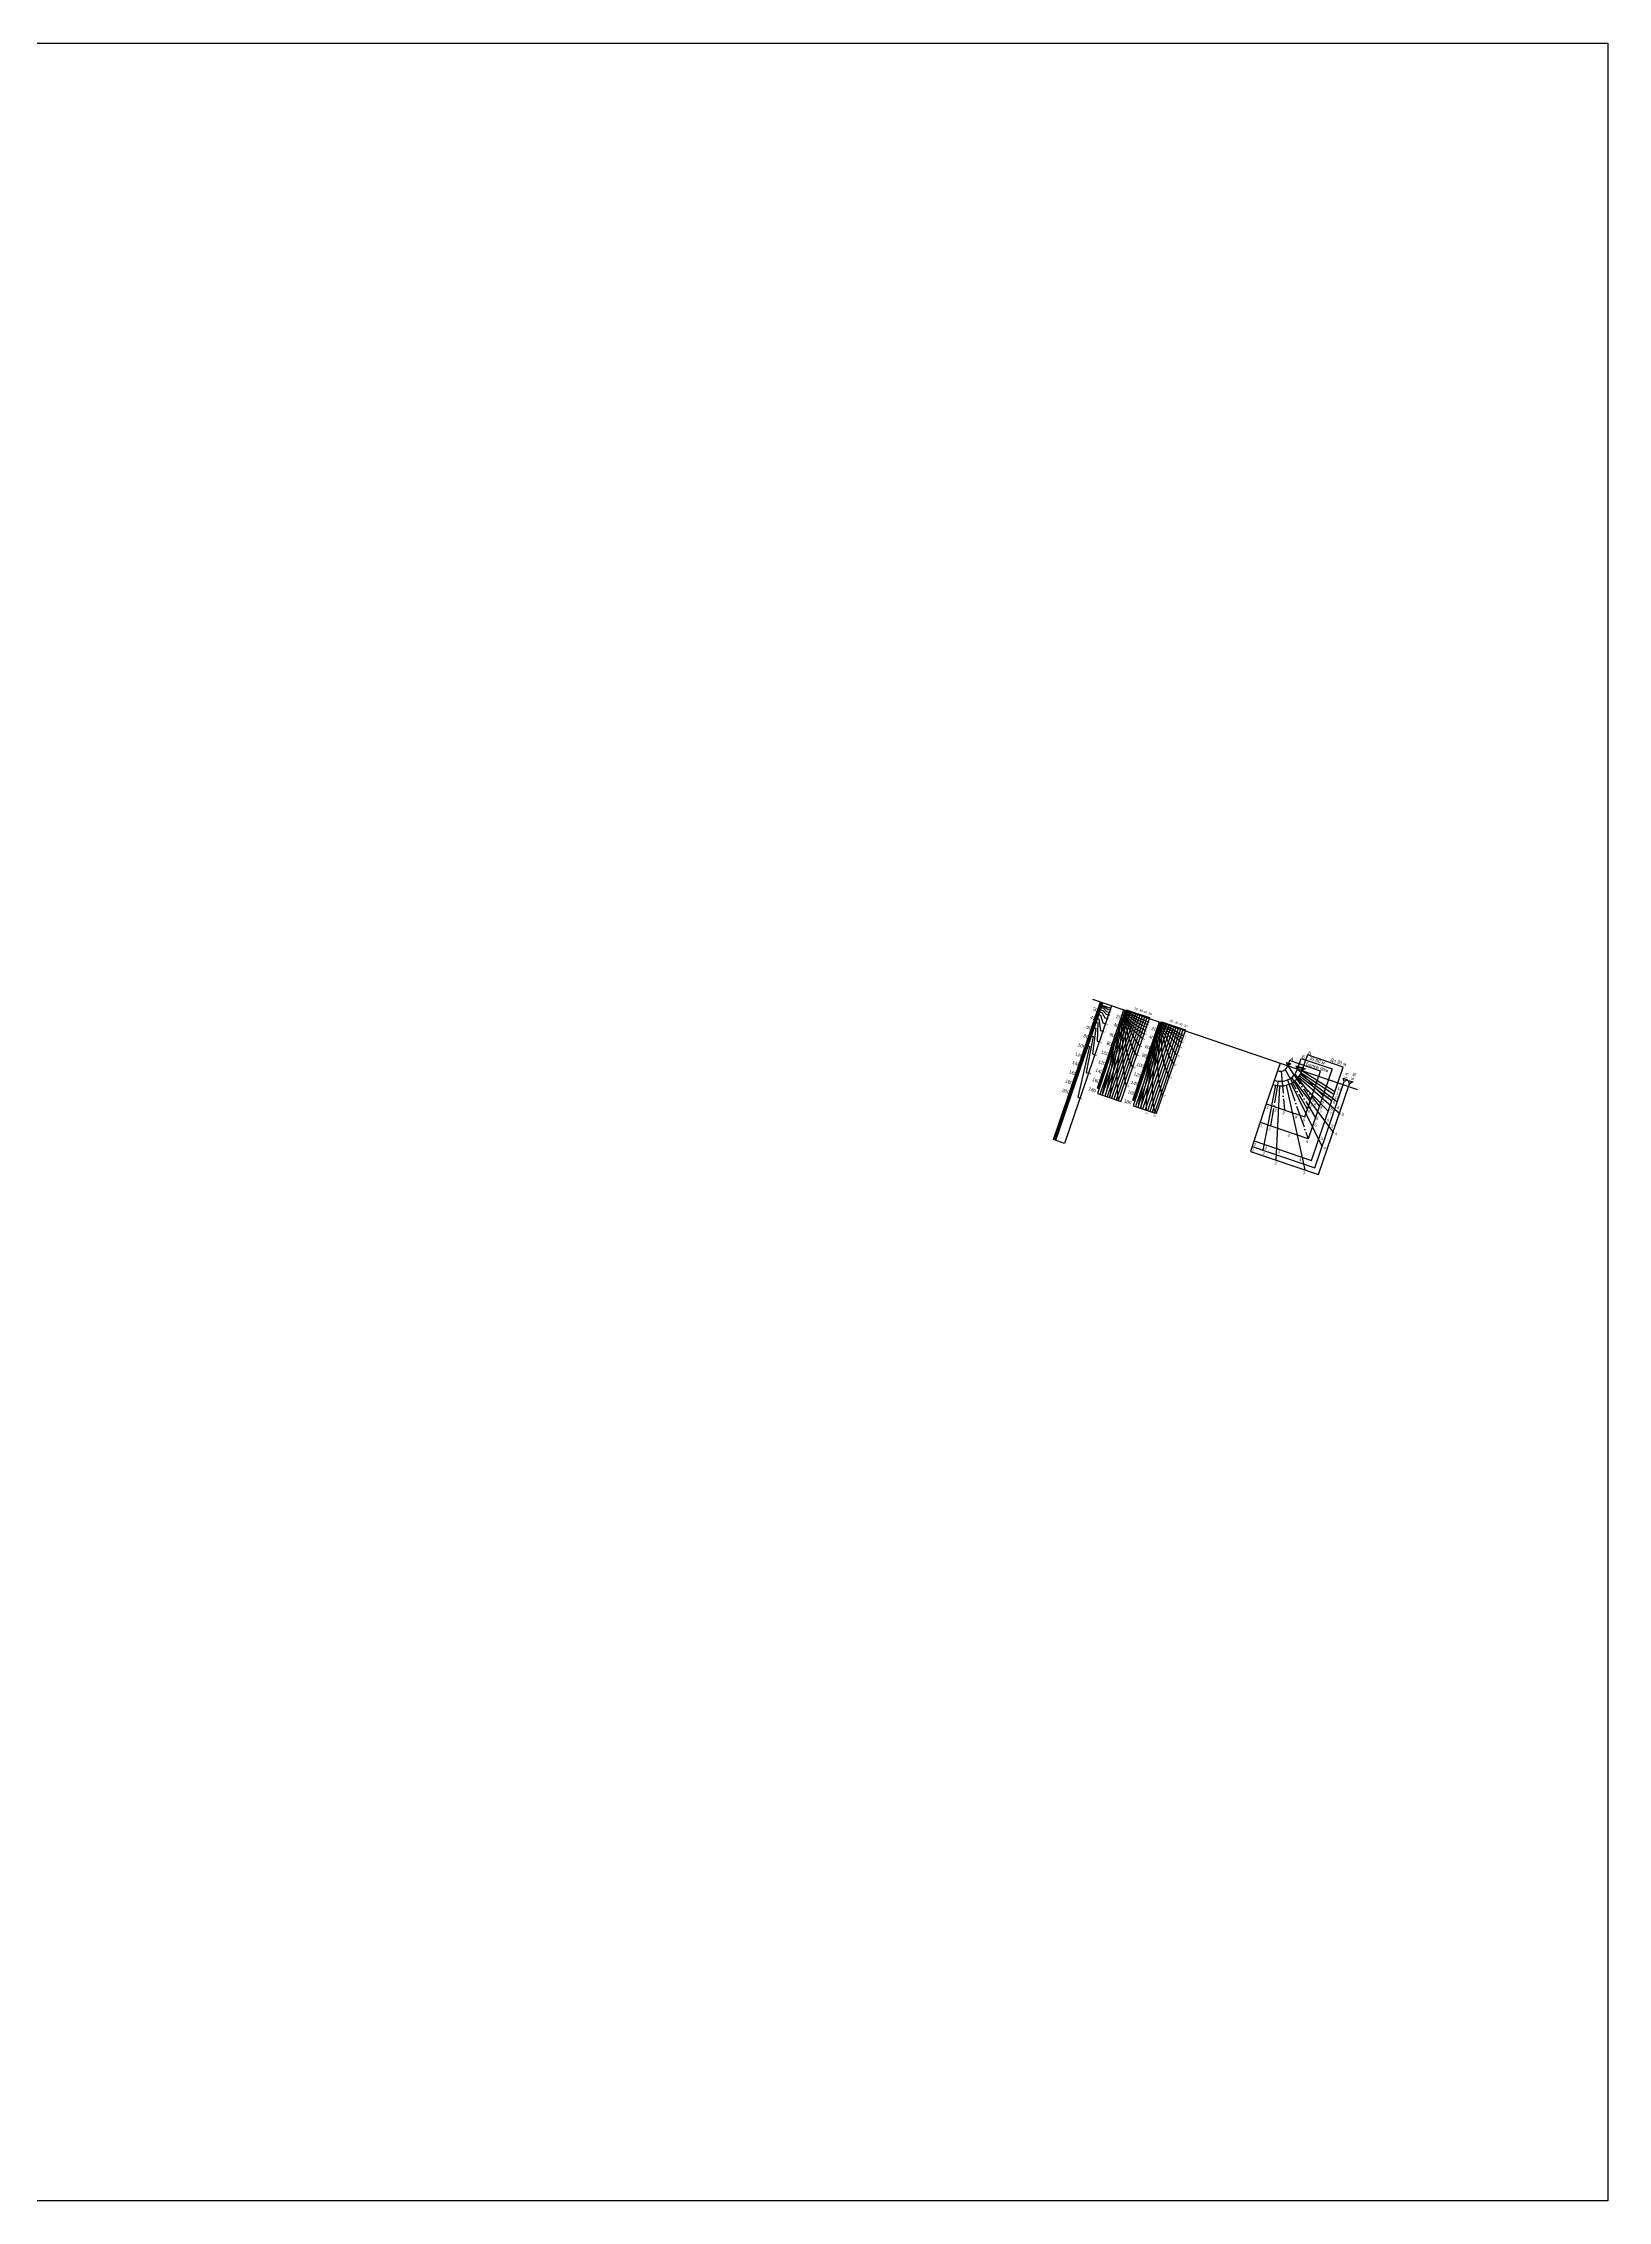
# Model space of a CAD drawing. Header units: millimetres. Extents: x 3866 to 35600, y -8896 to 9491.
# Drawn here: x 12570 to 14267, y 2100 to 4440 of the extents above; entities that cross this region are included whole.
import ezdxf

# ---------------------------------------------------------------- set-up
doc = ezdxf.new("R2010")
doc.units = ezdxf.units.MM
doc.linetypes.add('ACAD_ISO04W100', pattern=[30, 24, -3, 0, -3])
doc.layers.add('шум1', color=243, linetype='Continuous')
doc.styles.get("Standard").update_dxf_attribs({"font": 'arial.ttf'})

msp = doc.modelspace()

# ---------------------------------------------------------------- linework, layer by layer
for points in [[(13729.065, 3396.201), (13678.078, 3246.758), (13665.932, 3250.902)], [(13718.112, 3399.938), (13667.153, 3250.579), (13665.961, 3250.986), (13716.92, 3400.344)], [(13719.342, 3399.518), (13668.354, 3250.075)], [(13708.196, 3403.321), (13995.772, 3305.204)], [(13715.121, 3395.073), (13716.314, 3394.667)], [(13717.57, 3394.325), (13717.57, 3394.325), (13720.407, 3393.357), (13723.662, 3390.044), (13726.62, 3389.034)], [(13718.041, 3395.707), (13721.552, 3394.535), (13724.087, 3392.645), (13727.46, 3391.495)], [(13718.417, 3396.808), (13728.141, 3393.49)], [(13708.247, 3374.926), (13709.44, 3374.519)], [(13710.062, 3372.32), (13712.072, 3371.634), (13708.336, 3343.928), (13710.929, 3343.044)], [(13709.978, 3379.998), (13711.17, 3379.591)], [(13711.731, 3385.135), (13712.923, 3384.728)], [(13712.053, 3378.154), (13714.155, 3377.436), (13713.478, 3357.727), (13715.682, 3356.975)], [(13713.332, 3389.83), (13714.525, 3389.423)], [(13713.53, 3382.485), (13715.264, 3381.893), (13717.156, 3369.268), (13719.593, 3368.437)], [(13713.559, 3306.906), (13742.465, 3391.629)], [(13744.616, 3390.895), (13713.874, 3300.792)], [(13743.658, 3391.222), (13714.751, 3306.499)], [(13714.991, 3386.765), (13717.151, 3386.028), (13719.667, 3377.611), (13722.404, 3376.677)], [(13715.993, 3389.704), (13718.271, 3388.927), (13721.516, 3383.073), (13724.266, 3382.134)], [(13747.089, 3390.051), (13716.347, 3299.948)], [(13716.787, 3392.03), (13719.548, 3391.088), (13723.15, 3386.96), (13725.624, 3386.115)], [(13749.426, 3389.254), (13718.683, 3299.151)], [(13752.269, 3388.284), (13721.527, 3298.181)], [(13755.068, 3387.329), (13724.326, 3297.226)], [(13757.27, 3386.578), (13726.528, 3296.474)], [(13727.499, 3296.244), (13727.704, 3299.923), (13728.946, 3310.768), (13731.399, 3327.117), (13733.815, 3343.5), (13737.703, 3362.542), (13738.434, 3372.776)], [(13759.496, 3385.818), (13728.753, 3295.715)], [(13762.184, 3384.901), (13731.442, 3294.798)], [(13764.61, 3384.073), (13733.868, 3293.97)], [(13736.356, 3293.208), (13735.759, 3299.514), (13735.286, 3306.064), (13735.127, 3314.397), (13735.051, 3321.455), (13735.676, 3330.491), (13737.123, 3343.893), (13738.896, 3358.393), (13740.157, 3369.735), (13739.645, 3376.325)], [(13735.523, 3371.282), (13736.716, 3370.876)], [(13767.072, 3383.233), (13736.33, 3293.13)], [(13737.276, 3376.419), (13738.468, 3376.013)], [(13744.616, 3390.895), (13744.935, 3391.83), (13769.961, 3383.292), (13738.65, 3291.521)], [(13738.878, 3381.114), (13740.07, 3380.707)], [(13744.922, 3309.902), (13743.746, 3314.866), (13742.954, 3320.602), (13742.236, 3326.434), (13741.439, 3332.896), (13741.397, 3340.057), (13741.2, 3346.683), (13741.344, 3356.264), (13741.836, 3367.008), (13741.605, 3373.979), (13740.577, 3379.057)], [(13740.667, 3386.358), (13741.859, 3385.951)], [(13751.804, 3330.075), (13749.833, 3332.898), (13748.498, 3336.506), (13747.237, 3340.812), (13745.866, 3345.098), (13744.956, 3350.453), (13744.368, 3357.292), (13744.073, 3365.011), (13743.196, 3371.451), (13742.48, 3376.704), (13741.189, 3380.85)], [(13756.173, 3342.879), (13754.302, 3345.747), (13752.301, 3348.814), (13751.057, 3352.442), (13749.679, 3356.46), (13748.195, 3360.79), (13746.811, 3364.826), (13745.918, 3370.041), (13744.641, 3374.908), (13743.341, 3378.835), (13741.825, 3382.714)], [(13759.495, 3352.615), (13757.404, 3355.144), (13755.642, 3358.145), (13753.964, 3361.005), (13752.187, 3363.757), (13750.428, 3367.197), (13748.913, 3370.162), (13747.04, 3373.825), (13745.233, 3377.362), (13744.033, 3380.448), (13742.311, 3384.139)], [(13762.291, 3360.812), (13760.116, 3362.647), (13757.831, 3364.5), (13755.907, 3366.297), (13753.774, 3368.289), (13751.738, 3370.749), (13749.764, 3372.89), (13747.645, 3376.201), (13746.13, 3378.998), (13744.394, 3382.203), (13742.64, 3385.102)], [(13764.004, 3365.832), (13761.475, 3366.912), (13759.241, 3368.4), (13757.065, 3369.686), (13754.794, 3371.386), (13752.601, 3373.284), (13750.6, 3375.508), (13748.518, 3378.097), (13746.62, 3381.155), (13744.745, 3383.482), (13742.981, 3386.103)], [(13765.276, 3369.559), (13762.583, 3370.797), (13760.192, 3371.895), (13758.091, 3373.216), (13755.834, 3374.658), (13753.448, 3376.35), (13751.49, 3378.008), (13749.304, 3380.396), (13747.187, 3382.707), (13745.266, 3384.804), (13743.3, 3387.037)], [(13766.423, 3372.921), (13763.783, 3374.051), (13761.298, 3375.114), (13759.184, 3376.45), (13756.938, 3377.703), (13754.576, 3379.243), (13752.488, 3380.851), (13750.134, 3382.663), (13747.86, 3384.415), (13745.65, 3386.111), (13743.537, 3387.732)], [(13767.416, 3375.832), (13764.743, 3377.058), (13762.12, 3378.238), (13760.111, 3379.294), (13757.821, 3380.446), (13755.305, 3381.711), (13753.276, 3383.055), (13750.86, 3384.677), (13748.306, 3385.976), (13746.213, 3387.295), (13743.967, 3388.992)], [(13768.314, 3378.464), (13765.745, 3379.652), (13763.349, 3380.76), (13761.011, 3381.683), (13758.676, 3382.809), (13756.133, 3384.035), (13753.992, 3385.067), (13751.524, 3386.257), (13749.047, 3387.517), (13746.54, 3388.792), (13744.174, 3389.599)], [(13749.426, 3389.254), (13749.745, 3390.189)], [(13751.944, 3293.809), (13780.851, 3378.532)], [(13783.001, 3377.798), (13752.259, 3287.695)], [(13782.043, 3378.125), (13753.137, 3293.402)], [(13785.519, 3376.939), (13754.777, 3286.836)], [(13755.068, 3387.329), (13755.387, 3388.264)], [(13788.143, 3376.044), (13757.401, 3285.941)], [(13759.496, 3385.818), (13759.815, 3386.754)], [(13790.919, 3375.097), (13760.177, 3284.994)], [(13793.453, 3374.232), (13762.711, 3284.129)], [(13764.61, 3384.073), (13764.929, 3385.009)], [(13796.167, 3373.306), (13765.425, 3283.203)], [(13798.764, 3372.42), (13768.022, 3282.317)], [(13801.299, 3371.555), (13770.557, 3281.452)], [(13803.7, 3370.736), (13772.958, 3280.633)], [(13783.001, 3377.798), (13783.321, 3378.734), (13809.141, 3369.924), (13777.312, 3279.213)], [(13779.052, 3373.261), (13780.245, 3372.854)], [(13703.335, 3352.602), (13705.119, 3351.993), (13692.452, 3296.849), (13694.885, 3296.019)], [(13699.584, 3349.535), (13700.777, 3349.128)], [(13701.413, 3354.894), (13702.605, 3354.487)], [(13706.996, 3363.333), (13708.966, 3362.661), (13701.625, 3323.803), (13704.079, 3322.966)], [(13703.105, 3359.853), (13704.297, 3359.446)], [(13705.049, 3365.552), (13706.241, 3365.145)], [(13706.391, 3369.484), (13707.583, 3369.078)], [(13718.817, 3299.542), (13727.43, 3332.432), (13732.509, 3355.411)], [(13722.508, 3297.968), (13724.087, 3305.685), (13729.343, 3330.394), (13733.151, 3349.202), (13737.086, 3368.826)], [(13728.65, 3351.137), (13729.843, 3350.731)], [(13730.595, 3356.836), (13731.787, 3356.43)], [(13731.936, 3360.769), (13733.129, 3360.362)], [(13733.793, 3366.21), (13734.985, 3365.803)], [(13770.322, 3347.672), (13771.514, 3347.265)], [(13772.178, 3353.114), (13773.371, 3352.707)], [(13773.909, 3358.186), (13775.101, 3357.779)], [(13806.343, 3369.834), (13775.601, 3279.731)], [(13775.661, 3363.323), (13776.854, 3362.916)], [(13777.263, 3368.018), (13778.456, 3367.611)], [(13784.38, 3365.016), (13785.506, 3359.23), (13786.897, 3355.016), (13788.093, 3349.643), (13789.709, 3345.88), (13791.138, 3341.773), (13792.719, 3338.55), (13794.634, 3335.514), (13796.122, 3332.821)], [(13691.17, 3324.872), (13692.362, 3324.465)], [(13692.706, 3329.374), (13693.898, 3328.967)], [(13694.741, 3335.34), (13695.934, 3334.934)], [(13696.189, 3339.584), (13697.381, 3339.177)], [(13698.103, 3345.193), (13699.295, 3344.786)], [(13720.287, 3326.625), (13721.479, 3326.218)], [(13721.735, 3330.868), (13722.927, 3330.461)], [(13723.648, 3336.477), (13724.841, 3336.071)], [(13725.13, 3340.819), (13726.322, 3340.412)], [(13726.958, 3346.178), (13728.151, 3345.772)], [(13762.034, 3323.381), (13763.226, 3322.974)], [(13763.515, 3327.722), (13764.707, 3327.316)], [(13765.344, 3333.082), (13766.536, 3332.675)], [(13767.036, 3338.041), (13768.228, 3337.634)], [(13768.98, 3343.74), (13770.172, 3343.333)], [(13883.534, 3249.467), (13945.673, 3228.266), (13980.238, 3329.574), (13941.322, 3342.851), (13935.494, 3325.77)], [(13930.514, 3327.469), (13934.458, 3339.03), (13968.064, 3327.564), (13942.238, 3251.869), (13890.389, 3269.559)], [(13911.822, 3333.846), (13896.778, 3289.753), (13938.678, 3275.457), (13955.689, 3325.316), (13922.019, 3336.804), (13920.052, 3331.039)], [(13920.052, 3331.039), (13918.714, 3334.69), (13923.518, 3333.051), (13920.052, 3331.039)], [(13930.514, 3327.469), (13929.176, 3331.12), (13933.98, 3329.481), (13930.514, 3327.469)], [(13935.494, 3325.77), (13934.157, 3329.421), (13938.961, 3327.782), (13935.494, 3325.77)], [(13935.494, 3325.77), (13971.25, 3303.231)], [(13684.58, 3305.557), (13685.772, 3305.15)], [(13686.087, 3309.976), (13687.28, 3309.57)], [(13688.014, 3315.622), (13689.206, 3315.215)], [(13689.415, 3319.73), (13690.608, 3319.324)], [(13713.559, 3306.906), (13714.751, 3306.499)], [(13713.874, 3300.792), (13738.9, 3292.253)], [(13714.961, 3311.015), (13716.153, 3310.608)], [(13716.715, 3316.156), (13717.907, 3315.749)], [(13718.251, 3320.658), (13719.443, 3320.251)], [(13755.1, 3303.06), (13756.293, 3302.653)], [(13756.636, 3307.561), (13757.829, 3307.155)], [(13758.672, 3313.528), (13759.864, 3313.121)], [(13760.12, 3317.772), (13761.312, 3317.365)], [(13896.778, 3289.753), (13879.653, 3238.091), (13953.42, 3212.923), (13987.072, 3311.556)], [(13881.499, 3243.503), (13949.432, 3220.326), (13981.332, 3313.82)], [(13906.918, 3309.804), (13893.122, 3239.538)], [(13910.982, 3309.19), (13907.204, 3228.691)], [(13918.353, 3309.848), (13938.625, 3217.971)], [(13923.743, 3311.892), (13957.212, 3243.127)], [(13927.668, 3314.46), (13969.671, 3258.388)], [(13929.919, 3316.515), (13963.922, 3281.752)], [(13931.76, 3318.66), (13976.747, 3279.028)], [(13932.811, 3320.155), (13967.733, 3292.924)], [(13933.819, 3321.859), (13973.91, 3292.068)], [(13934.527, 3323.289), (13970.197, 3300.144)], [(13981.332, 3313.82), (13979.994, 3317.472), (13984.798, 3315.833), (13981.332, 3313.82)], [(13987.072, 3311.556), (13985.735, 3315.207), (13990.539, 3313.568), (13987.072, 3311.556)], [(13679.338, 3290.193), (13680.53, 3289.786)], [(13681.216, 3295.698), (13682.408, 3295.291)], [(13682.641, 3299.876), (13683.834, 3299.469)], [(13751.944, 3293.809), (13753.137, 3293.402)], [(13752.259, 3287.695), (13777.312, 3279.213)], [(13753.346, 3297.918), (13754.539, 3297.511)], [(13890.389, 3269.559), (13890.114, 3269.651)]]:
    msp.add_lwpolyline(points)
at = {"linetype": 'ACAD_ISO04W100'}
for points in [[(13913.06, 3325.054), (13916.481, 3283.031)], [(13917.286, 3326.886), (13941.398, 3283.429)], [(13920.052, 3331.039), (13945.075, 3294.205)], [(13930.514, 3327.469), (13958.194, 3298.635)], [(13909.602, 3314.312), (13901.507, 3265.766)], [(13919.671, 3315.639), (13942.238, 3251.869)], [(13924.103, 3318.251), (13950.019, 3274.673)], [(13927.765, 3322.055), (13954.242, 3287.052)]]:
    msp.add_lwpolyline(points, dxfattribs=at)
for centre, radius, start, end in [((13912.546, 3333.287), 24.148, 249.105997, 341.863207), ((13912.215, 3333.356), 19.222, 249.581121, 342.16579), ((13911.93, 3333.451), 8.473, 249.607787, 343.457025)]:
    msp.add_arc(centre, radius, start, end)
for points in [[(13784.38, 3365.016), (13782.531, 3368.182), (13780.431, 3370.265)], [(13785.143, 3367.25), (13783.046, 3369.693), (13780.932, 3371.732)], [(13781.404, 3373.116), (13783.685, 3371.567), (13785.892, 3369.448), (13788.166, 3367.026), (13790.186, 3364.656), (13792.365, 3362.162), (13794.501, 3359.927), (13796.529, 3357.572), (13798.523, 3355.561), (13800.738, 3353.404), (13802.813, 3351.889)], [(13781.844, 3374.405), (13784.175, 3373.001), (13786.566, 3371.423), (13789.003, 3369.481), (13791.251, 3367.777), (13793.678, 3366.011), (13795.855, 3363.896), (13798.145, 3362.309), (13800.226, 3360.554), (13802.508, 3358.592), (13804.621, 3357.043)], [(13782.207, 3375.47), (13784.565, 3374.144), (13787.037, 3372.801), (13789.673, 3371.445), (13792.028, 3370.055), (13794.483, 3368.37), (13796.847, 3366.803), (13799.137, 3365.218), (13801.27, 3363.613), (13803.687, 3362.05), (13805.784, 3360.357)], [(13782.675, 3376.842), (13785.094, 3375.694), (13787.554, 3374.318), (13790.199, 3372.986), (13792.654, 3371.89), (13795.151, 3370.329), (13797.617, 3369.059), (13799.982, 3367.694), (13802.186, 3366.298), (13804.67, 3364.93), (13807.024, 3363.892)], [(13776.016, 3280.947), (13774.832, 3286.124), (13774.101, 3291.837), (13773.687, 3298.921), (13773.525, 3306.943), (13773.748, 3316.478), (13775.245, 3329.156), (13778.476, 3347.711), (13779.871, 3360.388)], [(13784.232, 3298.934), (13783.303, 3302.305), (13781.938, 3306.952), (13780.924, 3311.837), (13780.11, 3317.746), (13779.602, 3324.755), (13779.148, 3332.305), (13779.856, 3342.67), (13781.389, 3356.249), (13781.338, 3364.687)], [(13779.871, 3360.388), (13779.363, 3367.136)], [(13781.338, 3364.687), (13779.769, 3368.325)], [(13782.015, 3366.672), (13780.054, 3369.158)], [(13791.094, 3318.492), (13789.935, 3321.743), (13788.458, 3326.061), (13787.063, 3329.829), (13785.847, 3334.561), (13784.675, 3339.625), (13783.711, 3345.679), (13783.373, 3352.979), (13783.218, 3361.61), (13782.015, 3366.672)], [(13799.593, 3342.712), (13797.951, 3345.236), (13795.962, 3348.055), (13794.204, 3350.76), (13792.323, 3353.543), (13790.599, 3356.987), (13788.861, 3360.773), (13787.233, 3364.292), (13785.143, 3367.25)]]:
    msp.add_spline(points, degree=3)
for points, knots in [([(13758.027, 3285.743), (13758.252, 3287.099), (13760.16, 3298.585), (13766.401, 3320.53), (13771.548, 3341.281), (13774.224, 3352.071)], [0.36926939, 0.36926939, 0.36926939, 0.36926939, 17.55401224, 145.89762438, 284.90902052, 284.90902052, 284.90902052, 284.90902052]), ([(13760.98, 3284.743), (13761.158, 3286.16), (13762.362, 3295.656), (13766.956, 3314.501), (13772.983, 3338.346), (13776.054, 3354.524), (13777.301, 3361.09)], [1.70246626, 1.70246626, 1.70246626, 1.70246626, 19.55908463, 121.32739885, 243.59125054, 327.10459725, 327.10459725, 327.10459725, 327.10459725]), ([(13766.742, 3282.792), (13766.728, 3284.201), (13766.682, 3289.148), (13767.226, 3299.034), (13769.815, 3314.424), (13773.27, 3333.256), (13777.784, 3350.551), (13778.365, 3361.221), (13778.558, 3364.776)], [0.91639213, 0.91639213, 0.91639213, 0.91639213, 18.535877, 62.74521683, 124.45221029, 213.37301325, 302.31982955, 346.74077056, 346.74077056, 346.74077056, 346.74077056])]:
    msp.add_open_spline(points, degree=3, knots=knots)
at = {"layer": 'шум1'}
msp.add_lwpolyline([(10853.65, 4440.229), (14267.172, 4440.229), (14267.172, 2099.83), (10853.65, 2099.83)], close=True, dxfattribs=at)

# ---------------------------------------------------------------- texts
at = {"attachment_point": 1}
for s, width, insert, char_height, rotation in [('20', 7, (13709.462, 3394.663), 3.6, 341.161054), ('20', 7, (13754.2, 3394.497), 2.4, 341.161054), ('60', 7, (13702.326, 3375.004), 3.6, 341.161054), ('40', 7, (13706.621, 3385.616), 3.6, 341.161054), ('10', 7, (13723.105, 3377.382), 1.68, 341.161054), ('8', 7, (13724.967, 3382.839), 1.68, 341.161054), ('6', 7, (13726.326, 3386.82), 1.68, 341.161054), ('4', 7, (13727.322, 3389.739), 1.68, 341.161054), ('2', 7, (13728.161, 3392.2), 1.68, 341.161054), ('40', 7, (13731.854, 3377.606), 3.6, 341.161054), ('20', 7, (13734.694, 3386.652), 3.6, 341.161054), ('30', 7, (13759.525, 3392.68), 2.4, 341.161054), ('40', 7, (13764.235, 3390.951), 2.4, 341.161054), ('6', 7, (13767.18, 3373.79), 1.68, 341.161054), ('4', 7, (13768.176, 3376.709), 1.68, 341.161054), ('2', 7, (13769.015, 3379.169), 1.68, 341.161054), ('50', 7, (13769.659, 3389.223), 2.4, 341.161054), ('20', 7, (13773.08, 3373.555), 3.6, 341.161054), ('20', 7, (13792.585, 3381.401), 2.4, 341.161054), ('30', 7, (13797.91, 3379.584), 2.4, 341.161054), ('40', 7, (13802.621, 3377.855), 2.4, 341.161054), ('50', 7, (13808.044, 3376.126), 2.4, 341.161054), ('100', 7, (13693.147, 3355.733), 3.6, 341.161054), ('80', 7, (13699.189, 3365.629), 3.6, 341.161054), ('14', 7, (13716.383, 3357.68), 1.68, 341.161054), ('100', 7, (13718.379, 3347.723), 3.6, 341.161054), ('12', 7, (13720.294, 3369.142), 1.68, 341.161054), ('80', 7, (13724.422, 3357.618), 3.6, 341.161054), ('60', 7, (13727.559, 3366.993), 3.6, 341.161054), ('14', 7, (13759.714, 3353.258), 1.68, 341.161054), ('12', 7, (13763.506, 3361.189), 1.68, 341.161054), ('10', 7, (13764.747, 3366.69), 1.68, 341.161054), ('60', 7, (13765.944, 3353.897), 3.6, 341.161054), ('8', 7, (13765.822, 3369.809), 1.68, 341.161054), ('40', 7, (13770.24, 3364.509), 3.6, 341.161054), ('8', 7, (13804.314, 3351.61), 1.68, 341.161054), ('6', 7, (13806.145, 3357.196), 1.68, 341.161054), ('4', 7, (13807.155, 3360.151), 1.68, 341.161054), ('2', 7, (13808.446, 3363.933), 1.68, 341.161054), ('160', 7, (13683.682, 3326.393), 3.6, 341.161054), ('140', 7, (13687.092, 3336.56), 3.6, 341.161054), ('120', 7, (13690.239, 3345.757), 3.6, 341.161054), ('18', 7, (13704.78, 3323.671), 1.68, 341.161054), ('16', 7, (13711.63, 3343.749), 1.68, 341.161054), ('140', 7, (13712.235, 3328.232), 3.6, 341.161054), ('120', 7, (13715.383, 3337.429), 3.6, 341.161054), ('18', 7, (13752.851, 3330.535), 1.68, 341.161054), ('120', 7, (13753.768, 3324.332), 3.6, 341.161054), ('100', 7, (13756.765, 3334.626), 3.6, 341.161054), ('16', 7, (13757.127, 3343.439), 1.68, 341.161054), ('80', 7, (13762.807, 3344.521), 3.6, 341.161054), ('12', 7, (13797.282, 3333.067), 1.68, 341.161054), ('10', 7, (13800.805, 3342.889), 1.68, 341.161054), ('А', 7, (13923.66, 3340.856), 3.6, 341.161054), ('Б', 15, (13936.099, 3343.082), 3.6, 341.161054), ('Более 90м', 115.12181, (13940.63, 3335.181), 3.6, 341.161054), ('В', 7, (13942.963, 3346.904), 3.6, 341.161054), ('30-90 м', 115.12181, (13943.989, 3341.15), 3.6, 341.161054), ('До 30 м', 115.12181, (13967.127, 3339.732), 3.6, 341.161054), ('I-II', 44.82479, (13981.224, 3318.394), 3.6, 71.161054), ('II-III', 44.82479, (13988.469, 3315.922), 3.6, 71.161054), ('200', 7, (13675.969, 3306.336), 3.6, 341.161054), ('180', 7, (13679.608, 3316.456), 3.6, 341.161054), ('180', 7, (13704.752, 3308.128), 3.6, 341.161054), ('160', 7, (13708.825, 3318.065), 3.6, 341.161054), ('20', 7, (13746.247, 3310.07), 1.68, 341.161054), ('160', 7, (13747.211, 3304.969), 3.6, 341.161054), ('140', 7, (13750.621, 3315.136), 3.6, 341.161054), ('14', 7, (13792.51, 3319.439), 1.68, 341.161054), ('11', 7, (13973.292, 3303.301), 3.12, 341.161054), ('12', 7, (13974.517, 3308.082), 3.12, 341.161054), ('20', 7, (13695.586, 3296.724), 1.68, 341.161054), ('180', 7, (13743.137, 3295.031), 3.6, 341.161054), ('20', 7, (13766.137, 3280.829), 1.68, 341.161054), ('18', 7, (13774.554, 3278.2), 1.68, 341.161054), ('16', 7, (13785.806, 3299.615), 1.68, 341.161054), ('1', 7, (13897.659, 3287.686), 3.12, 341.161054), ('2', 7, (13906.334, 3284.726), 3.12, 341.161054), ('3', 7, (13914.812, 3281.834), 3.12, 341.161054), ('4', 7, (13928.262, 3277.245), 3.12, 341.161054), ('6', 7, (13942.363, 3283.542), 3.12, 341.161054), ('7', 7, (13944.534, 3288.52), 3.12, 341.161054), ('9', 7, (13947.003, 3295.334), 3.12, 341.161054), ('8', 7, (13948.801, 3290.528), 3.12, 341.161054), ('7', 7, (13954.78, 3282.618), 3.12, 341.161054), ('8', 7, (13955.843, 3287.639), 3.12, 341.161054), ('9', 7, (13957.826, 3293.289), 3.12, 341.161054), ('10', 7, (13960.667, 3299.388), 3.12, 341.161054), ('7', 7, (13965.954, 3281.147), 3.12, 341.161054), ('8', 7, (13967.222, 3286.02), 3.12, 341.161054), ('9', 7, (13969.544, 3293.317), 3.12, 341.161054), ('10', 7, (13971.485, 3298.867), 3.12, 341.161054), ('6', 7, (13974.289, 3287.387), 3.12, 341.161054), ('5', 7, (13979.176, 3280.224), 3.12, 341.161054), ('1', 7, (13890.822, 3267.645), 3.12, 341.161054), ('2', 7, (13899.838, 3264.569), 3.12, 341.161054), ('3', 7, (13920.3, 3257.588), 3.12, 341.161054), ('5', 7, (13937.009, 3274.26), 3.12, 341.161054), ('5', 7, (13949.563, 3268.772), 3.12, 341.161054), ('6', 7, (13951.565, 3275.471), 3.12, 341.161054), ('5', 7, (13956.422, 3254.253), 3.12, 341.161054), ('6', 7, (13963.211, 3273.908), 3.12, 341.161054), ('5', 7, (13967.789, 3267.356), 3.12, 341.161054), ('4', 7, (13971.753, 3259.107), 3.12, 341.161054), ('1', 7, (13881.932, 3241.589), 3.12, 341.161054), ('1', 7, (13883.967, 3247.553), 3.12, 341.161054), ('2', 7, (13893.407, 3237.674), 3.12, 341.161054), ('2', 7, (13895.699, 3243.55), 3.12, 341.161054), ('3', 7, (13909.986, 3239.314), 3.12, 341.161054), ('4', 7, (13932.853, 3231.133), 3.12, 341.161054), ('4', 7, (13940.569, 3250.672), 3.12, 341.161054), ('4', 7, (13959.49, 3243.565), 3.12, 341.161054), ('2', 7, (13906.692, 3227.465), 3.12, 341.161054), ('3', 7, (13937.049, 3216.735), 3.12, 341.161054)]:
    msp.add_mtext_dynamic_manual_height_columns(s, width=width, gutter_width=12.5, heights=[0], dxfattribs=dict(at, insert=insert, char_height=char_height, rotation=rotation))

doc.saveas('drawing.dxf')
